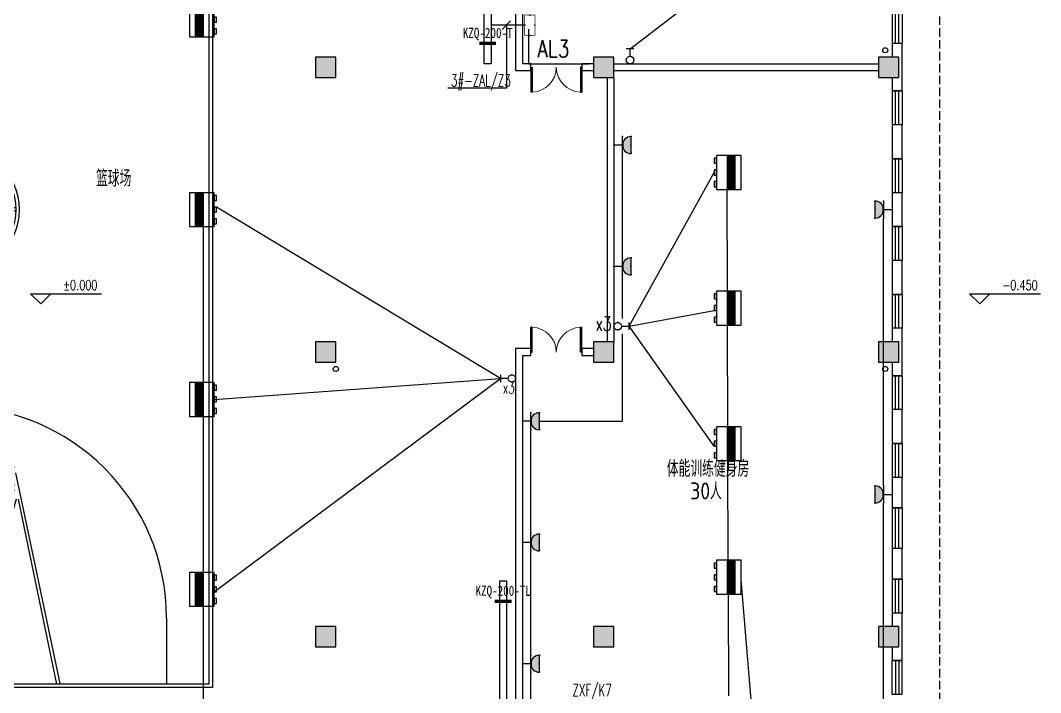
# Model space of a CAD drawing. Extents: x 1834097 to 1952997, y -130665 to -46565.
# Drawn here: x 1882381 to 1912461, y -102099 to -82269 of the extents above; entities that cross this region are included whole.
import ezdxf
from ezdxf.enums import TextEntityAlignment as Align

# ---------------------------------------------------------------- set-up
doc = ezdxf.new("R2010")
doc.units = 0
doc.header["$LTSCALE"] = 1000
doc.header["$MEASUREMENT"] = 0
doc.linetypes.add('__DASH', pattern=[0.35, 0.25, -0.1])
doc.linetypes.add('DOTE', pattern=[2.42, 2, -0.2, 0.02, -0.2])
for name, color, linetype in [('0-底图', 7, 'Continuous'), ('A-Roof-Drng', 8, 'Continuous'), ('CABLETRAY', 4, 'Continuous'), ('COLUMN', 2, 'Continuous'), ('DIM-照明', 3, 'Continuous'), ('DIM_ELEV', 3, 'Continuous'), ('DOOR_FIRE', 4, 'Continuous'), ('EQUIP-插座', 3, 'Continuous'), ('EQUIP-照明', 3, 'Continuous'), ('EQUIP-箱柜', 3, 'Continuous'), ('PUB_HATCH', 8, 'Continuous'), ('PUB_TEXT', 7, 'Continuous'), ('TEL_TEXT', 7, 'Continuous'), ('VRV-EQUIP', 7, 'Continuous'), ('WALL', 2, 'Continuous'), ('WINDOW', 4, 'Continuous'), ('WIRE-照明', 6, 'Continuous'), ('体育设施', 7, 'Continuous'), ('抗震支吊架', 2, 'Continuous'), ('散水', 151, '__DASH')]:
    doc.layers.add(name, color=color, linetype=linetype)
doc.styles.add('_TCH_DIM', font='simplex.shx', dxfattribs={"bigfont": 'gbcbig.shx'})
doc.styles.add('_TEL_DIM', font='simplex.shx', dxfattribs={"width": 0.8, "height": 3.5, "bigfont": 'gbcbig.shx'})
doc.styles.add('kzcad', font='', dxfattribs={"width": 0.8})
doc.styles.get("Standard").update_dxf_attribs({"font": 'GBENOR', "bigfont": 'GBCBIG'})
doc.styles.get('kzcad').set_extended_font_data('SimSun')

# ---------------------------------------------------------------- blocks, each defined once
blk = doc.blocks.new('$equip$00001237')
for p, q in [((-0.5, 1.05), (-0.5, 1)), ((-0.5, 1), (0.5, 1)), ((0.5, 1.05), (0.5, 1)), ((0.5, 0.5), (-0.5, 0.5)), ((0, 0.5), (0, 0))]:
    blk.add_line(p, q)
blk.add_arc((0, 1), 0.5, 180, 0)
for p in [(0, 1), (-0.5, 0.5), (0, 0), (0.5, 0.5)]:
    blk.add_point(p)
for points in [[(0.433, 0.75), (-0.433, 0.75), (0.5, 1), (-0.5, 1)], [(0.25, 0.567), (-0.25, 0.567), (0.433, 0.75), (-0.433, 0.75)], [(0, 0.5), (0, 0.5), (0.25, 0.567), (-0.25, 0.567)]]:
    blk.add_solid(points)
at = {"flags": 9}
blk.add_attdef('A', (0, 0), '', height=0.00002, dxfattribs=at)
blk = doc.blocks.new('$equip_U$00000177(WIN7-PC-dian)')
at = {"const_width": 0.04}
blk.add_lwpolyline([(-0.6, 0.6), (0.6, 0.6), (0.6, 0), (-0.6, 0)], close=True, dxfattribs=at)
for p in [(-0.6, 0.3), (0, 0.6), (0, 0), (0.6, 0.3)]:
    blk.add_point(p)
at = {"color": 7, "style": '_TEL_DIM', "flags": 1}
for tag in ['A', 'REMARK']:
    blk.add_attdef(tag, text='', height=0.00002, dxfattribs=at).set_placement((0, 0), align=Align.MIDDLE_CENTER)
blk = doc.blocks.new('$equip$00002672')
for p, q in [((0.222, 0.889), (-0.222, 0.889)), ((0, 0.444), (0, 0.889))]:
    blk.add_line(p, q)
blk.add_circle((0, 0.222), 0.222)
for p in [(0, 0.889), (-0.222, 0.222), (0, 0), (0.222, 0.222)]:
    blk.add_point(p)
at = {"color": 7, "style": '_TEL_DIM', "flags": 1}
for tag in ['A', 'REMARK']:
    blk.add_attdef(tag, text='', height=0.00002, dxfattribs=at).set_placement((0, 0), align=Align.MIDDLE_CENTER)
blk = doc.blocks.new('A$Cd0cbd1ce')
at = {"layer": '体育设施', "color": 1, "linetype": 'DOTE'}
blk.add_line((7600, 0), (7600, 30000), dxfattribs=at)
at = {"layer": '体育设施', "color": 5}
for p, q in [((100, 29000), (15100, 29000)), ((100, 1000), (100, 29000)), ((1350, 27050), (1350, 29000)), ((5801, 22767), (4502, 28980)), ((5730, 23537), (4600, 29000)), ((9399, 22767), (10698, 28980)), ((9470, 23537), (10600, 29000)), ((13850, 27050), (13850, 29000)), ((15100, 29000), (15100, 1000)), ((7570, 25050), (7570, 24950)), ((7620, 25050), (7620, 24950)), ((6727, 24832), (6774, 24743)), ((6772, 24854), (6815, 24764)), ((8381, 24878), (8334, 24788)), ((8426, 24856), (8380, 24767)), ((6089, 24269), (6169, 24208)), ((6119, 24309), (6199, 24249)), ((9046, 24354), (8966, 24293)), ((9077, 24315), (8997, 24254)), ((9077, 24315), (8997, 24254)), ((5851, 23250), (9349, 23250)), ((5851, 23150), (9349, 23150)), ((9400, 15050), (5802, 15050)), ((9400, 14950), (5802, 14950)), ((5801, 7233), (4502, 1020)), ((9399, 7233), (10698, 1020)), ((5851, 6850), (9349, 6850)), ((5851, 6750), (9349, 6750)), ((5730, 6463), (4600, 1000)), ((9470, 6463), (10600, 1000)), ((6089, 5731), (6169, 5792)), ((6119, 5691), (6199, 5751)), ((9077, 5685), (8997, 5746)), ((9046, 5646), (8966, 5707)), ((6727, 5168), (6774, 5257)), ((6772, 5146), (6815, 5236)), ((8381, 5122), (8334, 5212)), ((8426, 5144), (8380, 5233)), ((7570, 4950), (7570, 5050)), ((7620, 4950), (7620, 5050)), ((1350, 2950), (1350, 1000)), ((13850, 2950), (13850, 1000)), ((15100, 1000), (100, 1000))]:
    blk.add_line(p, q, dxfattribs=at)
blk.add_lwpolyline([(15200, 29100), (15200, 900), (0, 900), (0, 29100)], close=True, dxfattribs=at)
for radius in [1900, 1800]:
    blk.add_circle((7600, 15000), radius, dxfattribs=at)
for centre, radius, start, end in [((7600, 27050), 6250, 180, 0), ((7600, 23200), 1850, 90.9183, 116.5905), ((7600, 23200), 1850, 65.0429, 89.3697), ((7600, 23200), 1850, 118.1392, 143.1811), ((7600, 23200), 1750, 118.1519, 143.172), ((7600, 23200), 1750, 90.9745, 116.6429), ((7600, 23200), 1750, 65.1845, 89.3424), ((7600, 23200), 1750, 38.6618, 63.5374), ((7600, 23200), 1850, 38.5966, 63.4942), ((7600, 23200), 1850, 144.7298, 169.7716), ((7600, 23200), 1750, 144.8368, 178.4082), ((7600, 23200), 1750, 1.5918, 37.0247), ((7600, 23200), 1850, 10.2284, 37.0478), ((7599, 23198), 1849, 190.0502, 341.6686), ((7600, 23200), 1750, 181.5918, 358.4082), ((7600, 2950), 6250, 0, 180), ((7599, 6802), 1849, 18.3314, 169.9498), ((7600, 6800), 1750, 1.5918, 178.4082), ((7600, 6800), 1750, 181.5918, 215.1632), ((7600, 6800), 1750, 322.9753, 358.4082), ((7600, 6800), 1850, 190.2284, 215.2702), ((7600, 6800), 1850, 322.9522, 349.7716), ((7600, 6800), 1750, 216.828, 241.8481), ((7600, 6800), 1850, 216.8189, 241.8608), ((7600, 6800), 1750, 296.4626, 321.3382), ((7600, 6800), 1850, 296.5058, 321.4034), ((7600, 6800), 1850, 243.4095, 269.0817), ((7600, 6800), 1750, 243.3571, 269.0255), ((7600, 6800), 1750, 270.6576, 294.8155), ((7600, 6800), 1850, 270.6303, 294.9571)]:
    blk.add_arc(centre, radius, start, end, dxfattribs=at)
blk = doc.blocks.new('_FZH')
blk.add_lwpolyline([(-0.5, -0.5), (0.5, -0.5), (0.5, 0.5), (-0.5, 0.5)], close=True)
at = {"layer": 'PUB_HATCH'}
blk.add_solid([(-0.5, -0.5), (0.5, -0.5), (-0.5, 0.5), (0.5, 0.5)], dxfattribs=at)
blk = doc.blocks.new('$TCHSYS$WIN2D')
for p, q in [((-0.5, 0.5), (0.5, 0.5)), ((-0.5, 0.5), (-0.5, -0.5)), ((0.5, 0.5), (0.5, -0.5)), ((0.5, 0.167), (-0.5, 0.167)), ((0.5, -0.167), (-0.5, -0.167)), ((-0.5, -0.5), (0.5, -0.5))]:
    blk.add_line(p, q)
blk = doc.blocks.new('$DorLib2D$00000002')
for p, q in [((-0.5, 0), (-0.5, 0.4875)), ((-0.475, 0.4875), (-0.5, 0.4875)), ((-0.475, 0), (-0.475, 0.4875)), ((0.475, 0), (0.475, 0.4875)), ((0.475, 0.4875), (0.5, 0.4875)), ((0.5, 0), (0.5, 0.4875)), ((-0.5, 0), (-0.475, 0)), ((0.5, 0), (0.475, 0))]:
    blk.add_line(p, q)
at = {"lineweight": 13}
for centre, start, end in [((-0.4875, 0), 0, 88.53072), ((0.4875, 0), 91.46928, 180)]:
    blk.add_arc(centre, 0.4875, start, end, dxfattribs=at)
blk = doc.blocks.new('sdgsg')
at = {"layer": 'A-Roof-Drng'}
for centre in [(1509940.5, -24671.4), (1493740.5, -34071.4), (1509940.5, -34071.4)]:
    blk.add_circle(centre, 75, dxfattribs=at)
at = {"layer": 'DIM_ELEV'}
for p, q in [((1485040.5, -32151.3), (1484740.5, -31851.3)), ((1484740.5, -31851.3), (1486834.9, -31851.3)), ((1485040.5, -32151.3), (1485340.5, -31851.3)), ((1512725.5, -32151.3), (1512425.5, -31851.3)), ((1512425.5, -31851.3), (1514520, -31851.3)), ((1512725.5, -32151.3), (1513025.5, -31851.3))]:
    blk.add_line(p, q, dxfattribs=at)
at = {"layer": 'WALL'}
for p, q in [((1499040.5, -11071.4), (1499040.5, -25271.4)), ((1499240.5, -11171.4), (1499240.5, -25071.4)), ((1510440.5, -24471.4), (1510140.5, -24471.4)), ((1510140.5, -24471.4), (1510140.5, -24871.4)), ((1510440.5, -25171.4), (1510440.5, -24471.4)), ((1499490.5, -25071.4), (1499240.5, -25071.4)), ((1499490.5, -25271.4), (1499490.5, -25071.4)), ((1501340.5, -25071.4), (1500990.5, -25071.4)), ((1500990.5, -25071.4), (1500990.5, -25271.4)), ((1501940.5, -25071.4), (1509740.5, -25071.4)), ((1510440.5, -25871.4), (1510440.5, -25171.4)), ((1499040.5, -25271.4), (1499490.5, -25271.4)), ((1500990.5, -25271.4), (1501340.5, -25271.4)), ((1501740.5, -25471.4), (1501740.5, -33271.4)), ((1501940.5, -25271.4), (1509740.5, -25271.4)), ((1501940.5, -25471.4), (1501940.5, -33271.4)), ((1510140.5, -25471.4), (1510140.5, -25871.4)), ((1510140.5, -25871.4), (1510440.5, -25871.4)), ((1510440.5, -26871.4), (1510140.5, -26871.4)), ((1510140.5, -26871.4), (1510140.5, -27871.4)), ((1510440.5, -27871.4), (1510440.5, -26871.4)), ((1510140.5, -27871.4), (1510440.5, -27871.4)), ((1510440.5, -28871.4), (1510140.5, -28871.4)), ((1510140.5, -28871.4), (1510140.5, -29871.4)), ((1510440.5, -29871.4), (1510440.5, -28871.4)), ((1510140.5, -29871.4), (1510440.5, -29871.4)), ((1510440.5, -30871.4), (1510140.5, -30871.4)), ((1510140.5, -30871.4), (1510140.5, -31871.4)), ((1510440.5, -31871.4), (1510440.5, -30871.4)), ((1510140.5, -31871.4), (1510440.5, -31871.4)), ((1510440.5, -32871.4), (1510140.5, -32871.4)), ((1510140.5, -32871.4), (1510140.5, -33271.4)), ((1510440.5, -33571.4), (1510440.5, -32871.4)), ((1499040.5, -33471.4), (1499040.5, -47671.4)), ((1499490.5, -33471.4), (1499040.5, -33471.4)), ((1499240.5, -33671.4), (1499240.5, -47571.4)), ((1499240.5, -33671.4), (1499490.5, -33671.4)), ((1499490.5, -33671.4), (1499490.5, -33471.4)), ((1501340.5, -33471.4), (1500990.5, -33471.4)), ((1500990.5, -33471.4), (1500990.5, -33671.4)), ((1500990.5, -33671.4), (1501340.5, -33671.4)), ((1510440.5, -34271.4), (1510440.5, -33571.4)), ((1510140.5, -33871.4), (1510140.5, -34271.4)), ((1510140.5, -34271.4), (1510440.5, -34271.4)), ((1510440.5, -35271.4), (1510140.5, -35271.4)), ((1510140.5, -35271.4), (1510140.5, -36271.4)), ((1510440.5, -36271.4), (1510440.5, -35271.4)), ((1510140.5, -36271.4), (1510440.5, -36271.4)), ((1510440.5, -37271.4), (1510140.5, -37271.4)), ((1510140.5, -37271.4), (1510140.5, -38171.4)), ((1510440.5, -38171.4), (1510440.5, -37271.4)), ((1510140.5, -38171.4), (1510440.5, -38171.4)), ((1510440.5, -39371.4), (1510140.5, -39371.4)), ((1510140.5, -39371.4), (1510140.5, -40271.4)), ((1510440.5, -40271.4), (1510440.5, -39371.4)), ((1510140.5, -40271.4), (1510440.5, -40271.4)), ((1510440.5, -41271.4), (1510140.5, -41271.4)), ((1510140.5, -41271.4), (1510140.5, -41671.4)), ((1510440.5, -41971.4), (1510440.5, -41271.4)), ((1510440.5, -42671.4), (1510440.5, -41971.4)), ((1510140.5, -42271.4), (1510140.5, -42671.4)), ((1510140.5, -42671.4), (1510440.5, -42671.4))]:
    blk.add_line(p, q, dxfattribs=at)
at = {"layer": '散水'}
blk.add_lwpolyline([(1511540.5, -11771.4), (1511540.5, -46971.4)], dxfattribs=at)
at = {"layer": 'COLUMN', "xscale": 600, "yscale": 600, "zscale": 600}
for p in [(1493440.5, -25171.4), (1501640.5, -25171.4), (1510040.5, -25171.4), (1493440.5, -33571.4), (1501640.5, -33571.4), (1510040.5, -33571.4), (1493440.5, -41971.4), (1501640.5, -41971.4), (1510040.5, -41971.4)]:
    blk.add_blockref('_FZH', p, dxfattribs=at)
at = {"layer": 'DOOR_FIRE', "xscale": -1500, "yscale": 1500, "zscale": 200, "rotation": 180}
blk.add_blockref('$DorLib2D$00000002', (1500240.5, -25171.4), dxfattribs=at)
at = {"layer": 'DOOR_FIRE', "xscale": 1500, "yscale": 1500, "zscale": 200}
blk.add_blockref('$DorLib2D$00000002', (1500240.5, -33571.4), dxfattribs=at)
at = {"layer": 'WINDOW', "yscale": 300, "rotation": 270}
for p, xscale, zscale in [((1510290.5, -23971.4), 1000, -1000), ((1510290.5, -26371.4), 1000, -1000), ((1510290.5, -28371.4), 1000, -1000), ((1510290.5, -30371.4), 1000, -1000), ((1510290.5, -32371.4), 1000, -1000), ((1510290.5, -34771.4), 1000, -1000), ((1510290.5, -36771.4), 1000, -1000), ((1510290.5, -38771.4), 1200, -1200), ((1510290.5, -40771.4), 1000, -1000), ((1510290.5, -43171.4), -1000, 1000)]:
    blk.add_blockref('$TCHSYS$WIN2D', p, dxfattribs=dict(at, xscale=xscale, zscale=zscale))
at = {"layer": '体育设施'}
blk.add_blockref('A$Cd0cbd1ce', (1474900.5, -44371.4), dxfattribs=at)
at = {"layer": 'PUB_TEXT'}
for s, height, p in [('篮球场', 482.27, (1486668.6, -28690.9)), ('体能训练健身房', 482.27, (1503499.9, -37253.5)), ('30', 500, (1504186.2, -37920.4)), ('人', 482.3, (1504769.5, -37920.4))]:
    blk.add_text(s, height=height, dxfattribs=at).set_placement(p)
at = {"layer": 'PUB_TEXT', "style": '_TCH_DIM', "width": 0.705882}
for s, p in [('%%P0.000', (1485704.9, -31746.3)), ('-0.450', (1513390, -31746.3))]:
    blk.add_text(s, height=297.5, dxfattribs=at).set_placement(p)
blk = doc.blocks.new('$VRV_美的$00000018')
for p, q in [((-675, 437.5), (-675, -362.5)), ((675, 437.5), (-675, 437.5)), ((675, -362.5), (675, 437.5)), ((-675, 237.5), (675, 237.5)), ((-645, 202.5), (645, 202.5)), ((-645, 202.5), (-645, -17.5)), ((-645, 182.5), (645, 182.5)), ((-645, 137.5), (645, 137.5)), ((-645, 92.5), (645, 92.5)), ((-645, 47.5), (645, 47.5)), ((-645, 2.5), (645, 2.5)), ((-120, 182.5), (-120, -17.5)), ((120, 182.5), (120, -17.5)), ((645, -17.5), (645, 202.5)), ((-645, -17.5), (645, -17.5)), ((-675, -362.5), (675, -362.5)), ((-565, -362.5), (-565, -437.5)), ((-365, -362.5), (-565, -362.5)), ((-565, -437.5), (-365, -437.5)), ((-365, -437.5), (-365, -362.5)), ((-100, -362.5), (-100, -437.5)), ((100, -362.5), (-100, -362.5)), ((-100, -437.5), (100, -437.5)), ((100, -437.5), (100, -362.5)), ((365, -362.5), (365, -437.5)), ((565, -362.5), (365, -362.5)), ((365, -437.5), (565, -437.5)), ((565, -437.5), (565, -362.5))]:
    blk.add_line(p, q)

msp = doc.modelspace()

# ---------------------------------------------------------------- linework, layer by layer
at = {"layer": 'CABLETRAY'}
for p, q in [((1896058, -83548), (1896058, -68149)), ((1896258, -68149), (1896258, -83548)), ((1896258, -83548), (1896058, -83548)), ((1896515, -98804), (1896715, -98804)), ((1896515, -107557), (1896515, -98804)), ((1896715, -98804), (1896715, -107557))]:
    msp.add_line(p, q, dxfattribs=at)
at = {"layer": 'DIM-照明'}
msp.add_line((1896588, -82535), (1896836, -82287), dxfattribs=at)
for points in [[(1896712, -82411), (1896712, -84267)], [(1896712, -84267), (1894986, -84267)]]:
    msp.add_lwpolyline(points, dxfattribs=at)
at = {"layer": 'PUB_TEXT'}
for q in [(1897375, -82524), (1899139, -83551)]:
    msp.add_line((1897375, -83551), q, dxfattribs=at)
at = {"layer": 'WIRE-照明'}
for p, q in [((1900356, -83107), (1902635, -81356, 2500)), ((1897250, -82411), (1896258, -82411)), ((1900131, -89276), (1900131, -86199)), ((1900325, -91291), (1902832, -86756, 2500)), ((1903227, -90256, 2500), (1903217, -87256, 2500)), ((1896537, -92833), (1888165, -87777, 2500)), ((1907831, -96001), (1907831, -88101)), ((1887781, -92951, 2500), (1887781, -88351, 2500)), ((1900131, -91067), (1900131, -89776)), ((1900325, -91291), (1902832, -90830, 2500)), ((1902832, -94830, 2500), (1900325, -91291)), ((1903240, -94256, 2500), (1903230, -91256, 2500)), ((1900131, -94094), (1900131, -91515)), ((1888096, -93451, 2500), (1896537, -92833)), ((1888096, -99125, 2500), (1896537, -92833)), ((1887781, -98551, 2500), (1887781, -93951, 2500)), ((1897681, -94094), (1900131, -94094)), ((1897431, -97421), (1897431, -94344)), ((1903253, -98195, 2500), (1903243, -95256, 2500)), ((1907831, -102401), (1907831, -96501)), ((1897431, -99096), (1897431, -97921)), ((1904201, -105607), (1903632, -98776, 2500)), ((1897431, -100998), (1897431, -98994)), ((1903267, -102195, 2500), (1903257, -99195, 2500)), ((1887781, -104151, 2500), (1887781, -99551, 2500)), ((1897431, -103438), (1897431, -101498))]:
    msp.add_line(p, q, dxfattribs=at)
at = {"layer": '抗震支吊架', "color": 2, "const_width": 100}
for points in [[(1895908, -82948), (1896408, -82948)], [(1896365, -99404), (1896865, -99404)]]:
    msp.add_lwpolyline(points, dxfattribs=at)

# ---------------------------------------------------------------- block references
at = {"layer": '0-底图'}
msp.add_blockref('sdgsg', (397941, -58480), dxfattribs=at)
at = {"layer": 'EQUIP-插座', "xscale": 500, "yscale": 500, "zscale": 500}
for p, rotation in [((1899881, -85949), 270), ((1908081, -87851), 90), ((1899881, -89526), 270), ((1897181, -94094), 270), ((1908081, -96251), 90), ((1897181, -97671), 270), ((1897181, -101248), 270)]:
    msp.add_blockref('$equip$00001237', p, dxfattribs=dict(at, rotation=rotation))
at = {"layer": 'EQUIP-照明', "xscale": 500, "yscale": 500, "zscale": 500}
msp.add_blockref('$equip$00002672', (1900356, -83551), dxfattribs=at)
for p, rotation in [((1899881, -91291), 270), ((1896981, -92833), 90)]:
    msp.add_blockref('$equip$00002672', p, dxfattribs=dict(at, rotation=rotation))
at = {"layer": 'EQUIP-箱柜', "xscale": 500, "yscale": 500, "zscale": 500, "rotation": 270}
msp.add_blockref('$equip_U$00000177(WIN7-PC-dian)', (1897250, -82411), dxfattribs=at)
at = {"layer": 'VRV-EQUIP', "xscale": -0.7407407407407407, "yscale": -0.9142857142857143}
for p, rotation in [((1887765, -82251, 2500), 269.9999481569563), ((1903232, -86756, 2500), 89.99994806025703), ((1887765, -87851, 2500), 269.9999481569563), ((1903232, -90756, 2500), 89.99994806025703), ((1887765, -93451, 2500), 269.9999481569563), ((1903232, -94756, 2500), 89.99994806025703), ((1903232, -98695, 2500), 89.99994806025703), ((1887765, -99051, 2500), 269.9999481569563)]:
    msp.add_blockref('$VRV_美的$00000018', p, dxfattribs=dict(at, rotation=rotation))

# ---------------------------------------------------------------- texts
at = {"layer": 'DIM-照明', "color": 7, "style": '_TEL_DIM', "width": 0.64}
for s, p in [('3#-ZAL/Z3', (1895074, -84217)), ('ZXF/K7', (1898656, -102204, 749))]:
    msp.add_text(s, height=350, dxfattribs=at).set_placement(p)
at = {"layer": 'TEL_TEXT'}
for s, height, style, width, p in [('AL3', 500, '_TEL_DIM', 0.8, (1897625, -83356, 1)), ('x3', 425, '_TCH_DIM', 0.705882, (1899334, -91424)), ('x3', 350, '_TEL_DIM', 0.64, (1896601, -93279))]:
    msp.add_text(s, height=height, dxfattribs=dict(at, style=style, width=width)).set_placement(p)
at = {"layer": '抗震支吊架', "color": 2, "style": 'kzcad', "width": 0.8}
for s, p in [('KZQ-200-T', (1896158, -82788)), ('KZQ-200-TL', (1896615, -99244))]:
    msp.add_text(s, height=300, rotation=359.8854, dxfattribs=at).set_placement(p, align=Align.CENTER)

doc.saveas('drawing.dxf')
